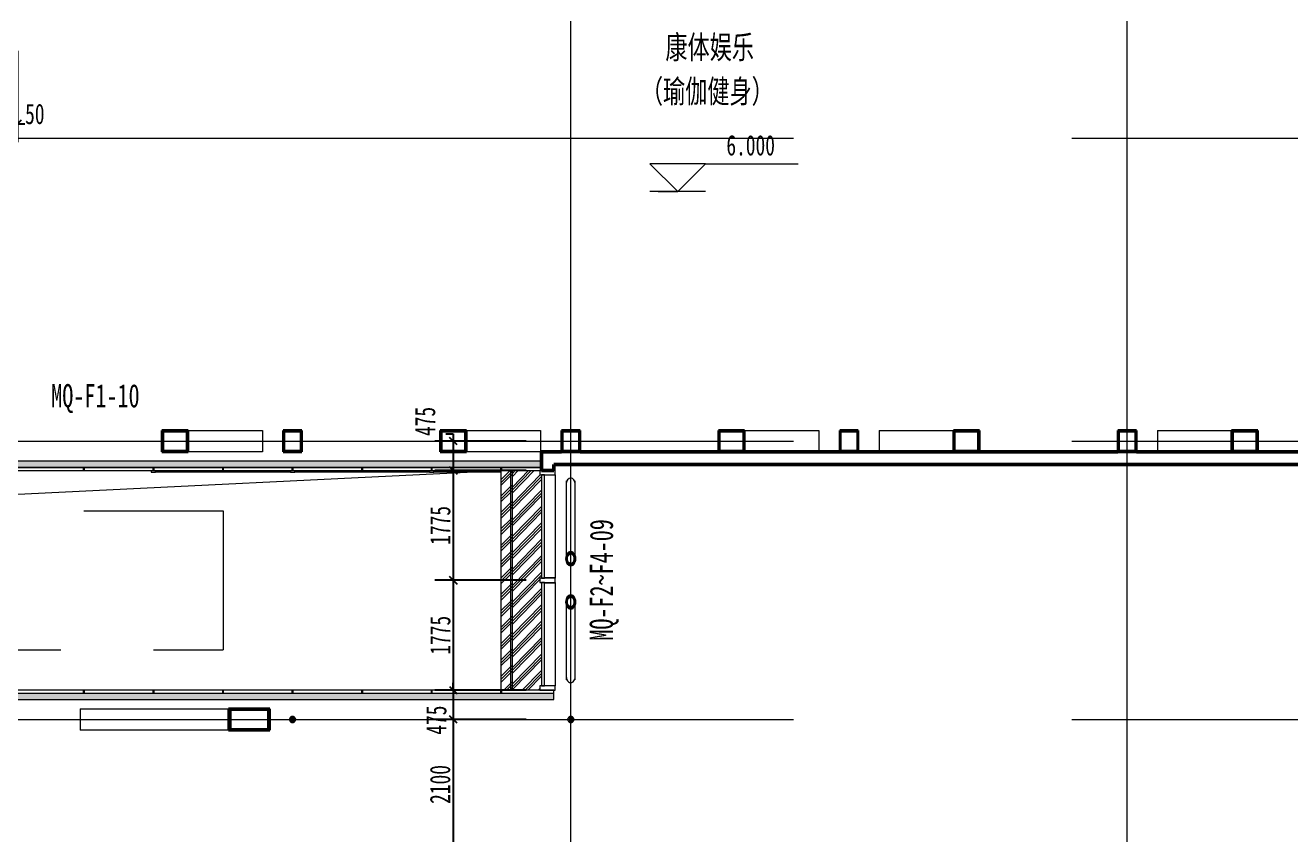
# Model space of a CAD drawing. Header units: millimetres. Extents: x 124696 to 347024, y 412631 to 564609.
# Drawn here: x 163349 to 183817, y 517490 to 530575 of the extents above; entities that cross this region are included whole.
import ezdxf

# ---------------------------------------------------------------- set-up
doc = ezdxf.new("R2010")
doc.units = ezdxf.units.MM
doc.header["$LTSCALE"] = 1500
doc.header["$MEASUREMENT"] = 0
doc.linetypes.add('二层平面图$0$IMPORT-216002', pattern=[3, 2, -1])
doc.linetypes.add('二层平面图$0$轴网线_12_3_3_3 mm', pattern=[21, 12, -3, 3, -3])
doc.layers.add('0-建筑底图', color=7, linetype='Continuous')
for name, color, linetype, lineweight in [('二层平面图$0$0-1', 7, 'Continuous', 5), ('二层平面图$0$A-ANNO-IDEN-LEVL', 3, 'Continuous', 15), ('二层平面图$0$A-LINE', 7, 'Continuous', 9), ('二层平面图$0$A-LINE-1', 7, '二层平面图$0$IMPORT-216002', 9), ('二层平面图$0$A-WALL-1', 10, 'Continuous', 50), ('二层平面图$0$A-WALL-2', 170, 'Continuous', 20), ('二层平面图$0$A-WALL-CURT-PANEL-2', 7, 'Continuous', 9), ('二层平面图$0$A-WALL-CURT-PANEL-3', 140, 'Continuous', 9), ('二层平面图$0$A-WALL-CURT-STILE-2', 7, 'Continuous', 9), ('二层平面图$0$A-WALL-CURT-STILE-3', 7, 'Continuous', 9), ('二层平面图$0$ANNO-DIMS', 3, 'Continuous', 15), ('二层平面图$0$ANNO-DOTE-1', 10, '二层平面图$0$轴网线_12_3_3_3 mm', 15), ('二层平面图$0$ANNO-TEXT', 7, 'Continuous', 15), ('二层平面图$0$FLOR-PATT', 99, 'Continuous', 9), ('二层平面图$0$S-BEAM', 4, 'Continuous', 9), ('二层平面图$0$S-BEAM-1', 7, 'Continuous', 9), ('二层平面图$0$S-BEAM-2', 130, 'Continuous', 35), ('二层平面图$0$S-COLU', 7, 'Continuous', 9), ('二层平面图$0$S-COLU-1', 250, 'Continuous', 5), ('二层平面图$0$S-COLU-2', 130, 'Continuous', 35), ('二层平面图$0$WALL-HATCH', 252, 'Continuous', 9), ('二层平面图$0$WALL-IDEN', 233, 'Continuous', 15)]:
    doc.layers.add(name, color=color, linetype=linetype, lineweight=lineweight)
doc.styles.add('二层平面图$0$黑体', font='simhei.ttf', dxfattribs={"width": 0.7, "height": 375})
doc.styles.add('二层平面图$0$黑体_5', font='simhei.ttf', dxfattribs={"width": 0.7, "height": 330})
doc.styles.add('二层平面图$0$黑体_B', font='', dxfattribs={"width": 0.7, "height": 375})
doc.styles.get('二层平面图$0$黑体_B').set_extended_font_data('SimHei', bold=True)
doc.dimstyles.new('二层平面图$0$直线_2_2mm_黑体_引线_文字在上', dxfattribs={"dimscale": 304.8, "dimtxt": 412.811453, "dimasz": 0.393701, "dimexe": 0.984252, "dimexo": 0.0625, "dimgap": 0.147638, "dimtad": 1, "dimdec": 0, "dimzin": 0, "dimdsep": 46, "dimtxsty": '二层平面图$0$黑体_5', "dimblk1": '二层平面图$0$_Oblique', "dimblk2": '二层平面图$0$_Oblique', "dimsah": 1, "dimcen": 0.09, "dimazin": 0, "dimtfac": 1, "dimtdec": 4, "dimtix": 1, "dimtmove": 0, "dimatfit": 3, "dimfxl": 3.937008, "dimfxlon": 1, "dimtvp": 1, "dimtolj": 1, "dimtzin": 0, "dimarcsym": 2})
doc.dimstyles.new('二层平面图$0$直线_2_2mm_黑体_引线_文字在上_1', dxfattribs={"dimscale": 304.8, "dimtxt": 412.811453, "dimasz": 0.393701, "dimexe": 0.984252, "dimexo": 0.0625, "dimgap": 0.147638, "dimtad": 1, "dimdec": 0, "dimzin": 0, "dimdsep": 46, "dimtxsty": '二层平面图$0$黑体_5', "dimblk1": '二层平面图$0$_Oblique', "dimblk2": '二层平面图$0$_Oblique', "dimsah": 1, "dimcen": 0.09, "dimazin": 0, "dimtfac": 1, "dimtdec": 4, "dimtix": 1, "dimtmove": 1, "dimatfit": 3, "dimfxl": 3.937008, "dimfxlon": 1, "dimtvp": 1, "dimtolj": 1, "dimtzin": 0, "dimarcsym": 2})
doc.dimstyles.new('二层平面图$0$直线_2_2mm_黑体_引线_文字在上_2', dxfattribs={"dimscale": 304.8, "dimtxt": 412.811453, "dimasz": 0.393701, "dimexe": 0.984252, "dimexo": 0.0625, "dimgap": 0.147638, "dimtad": 1, "dimdec": 0, "dimzin": 0, "dimdsep": 46, "dimtxsty": '二层平面图$0$黑体_5', "dimblk1": '二层平面图$0$_Oblique', "dimblk2": '二层平面图$0$_Oblique', "dimsah": 1, "dimcen": 0.09, "dimazin": 0, "dimtfac": 1, "dimtdec": 4, "dimtix": 1, "dimtmove": 2, "dimatfit": 3, "dimfxl": 3.937008, "dimfxlon": 1, "dimtvp": 1, "dimtolj": 1, "dimtzin": 0, "dimarcsym": 2})
pattern_1 = [(45, (0, 0), (-132.5825, 132.5825), []), (45, (46.88, 0), (0, 265.16504), []), (45, (-46.88, 0), (0, 265.16504), [])]

# ---------------------------------------------------------------- blocks, each defined once
blk = doc.blocks.new('二层平面图$0$S-梁-钢-箱形1 - _-300x350x14x14-V39-104-2F')
at = {"layer": '二层平面图$0$S-BEAM-1'}
h = blk.add_hatch(color=256, dxfattribs=at)
h.paths.add_polyline_path([(22135, 15575), (22135, 15925), (21465, 15925), (21465, 15575)])
h.paths.add_polyline_path([(22104, 15589), (21496, 15589), (21496, 15911), (22104, 15911), (22104, 15614)])
for p, q in [((19065, 15925), (21465, 15925)), ((21465, 15575), (19065, 15575))]:
    blk.add_line(p, q, dxfattribs=at)
at = {"layer": '二层平面图$0$S-BEAM-2'}
for p, q in [((22135, 15925), (21465, 15925)), ((21465, 15925), (21465, 15575)), ((21496, 15589), (21496, 15911)), ((21496, 15911), (22104, 15911)), ((22104, 15911), (22104, 15589)), ((22135, 15575), (22135, 15925)), ((21465, 15575), (22135, 15575)), ((22104, 15589), (21496, 15589))]:
    blk.add_line(p, q, dxfattribs=at)
blk = doc.blocks.new('二层平面图$0$S-梁-钢-箱形1 - _-300x350x14x14-V59-104-2F')
at = {"layer": '二层平面图$0$S-BEAM-1'}
h = blk.add_hatch(color=256, dxfattribs=at)
h.paths.add_polyline_path([(42612, 67325), (42612, 67675), (42188, 67675), (42188, 67325)])
h.paths.add_polyline_path([(42592, 67339), (42208, 67339), (42208, 67661), (42592, 67661)])
blk.add_line((40988, 67675), (42188, 67675), dxfattribs=at)
at = {"layer": '二层平面图$0$S-BEAM-2'}
for p, q in [((42612, 67675), (42188, 67675)), ((42188, 67675), (42188, 67325)), ((42208, 67339), (42208, 67661)), ((42208, 67661), (42592, 67661)), ((42592, 67661), (42592, 67339)), ((42612, 67325), (42612, 67675)), ((42592, 67339), (42208, 67339)), ((42188, 67325), (42612, 67325))]:
    blk.add_line(p, q, dxfattribs=at)
blk = doc.blocks.new('二层平面图$0$S-梁-钢-箱形1 - _-300x350x14x14-V60-104-2F')
at = {"layer": '二层平面图$0$S-BEAM-1'}
h = blk.add_hatch(color=256, dxfattribs=at)
h.paths.add_polyline_path([(29812, 67325), (29812, 67675), (29388, 67675), (29388, 67325)])
h.paths.add_polyline_path([(29792, 67339), (29408, 67339), (29408, 67661), (29792, 67661), (29792, 67489)])
blk.add_line((29812, 67675), (31012, 67675), dxfattribs=at)
at = {"layer": '二层平面图$0$S-BEAM-2'}
for p, q in [((29812, 67675), (29388, 67675)), ((29388, 67675), (29388, 67325)), ((29408, 67339), (29408, 67661)), ((29408, 67661), (29792, 67661)), ((29792, 67661), (29792, 67339)), ((29812, 67325), (29812, 67675)), ((29792, 67339), (29408, 67339)), ((29388, 67325), (29812, 67325))]:
    blk.add_line(p, q, dxfattribs=at)
blk = doc.blocks.new('二层平面图$0$S-梁-钢-箱形1 - _-300x350x14x14-V61-104-2F')
at = {"layer": '二层平面图$0$S-BEAM-1'}
h = blk.add_hatch(color=256, dxfattribs=at)
h.paths.add_polyline_path([(25149, 67325), (25312, 67325), (25312, 67675), (24888, 67675), (24888, 67325)])
h.paths.add_polyline_path([(24908, 67339), (24908, 67661), (25292, 67661), (25292, 67339), (25149, 67339)])
for p, q in [((25312, 67675), (26512, 67675)), ((26512, 67325), (25312, 67325))]:
    blk.add_line(p, q, dxfattribs=at)
at = {"layer": '二层平面图$0$S-BEAM-2'}
for p, q in [((25312, 67675), (24888, 67675)), ((24888, 67675), (24888, 67325)), ((24908, 67339), (24908, 67661)), ((24908, 67661), (25292, 67661)), ((25292, 67661), (25292, 67339)), ((25312, 67325), (25312, 67675)), ((25292, 67339), (24908, 67339)), ((24888, 67325), (25312, 67325))]:
    blk.add_line(p, q, dxfattribs=at)
blk = doc.blocks.new('二层平面图$0$S-柱-钢-矩形管 - _-300x350x14x14-1974236-104-2F')
at = {"layer": '二层平面图$0$S-COLU'}
h = blk.add_hatch(color=256, dxfattribs=at)
h.paths.add_polyline_path([(-150, -175), (150, -175), (150, 175), (-150, 175), (-150, 148)])
h.paths.add_polyline_path([(-136, -161), (-136, 161), (136, 161), (136, -161)])
at = {"layer": '二层平面图$0$S-COLU-2'}
for p, q in [((150, 175), (-150, 175)), ((-150, 175), (-150, -175)), ((-136, -161), (-136, 161)), ((-136, 161), (136, 161)), ((136, 161), (136, -161)), ((150, -175), (150, 175)), ((-150, -175), (150, -175)), ((136, -161), (-136, -161))]:
    blk.add_line(p, q, dxfattribs=at)
blk = doc.blocks.new('二层平面图$0$S-柱-钢-圆形 - D-80-2197115-104-2F')
at = {"layer": '二层平面图$0$S-COLU'}
blk.add_hatch(color=256, dxfattribs=at).paths.add_polyline_path([(0, -40), (20, -35), (35, -20), (40, 0), (35, 20), (20, 35), (0, 40), (-20, 35), (-35, 20), (-40, 0), (-35, -20), (-20, -35)])
at = {"layer": '二层平面图$0$S-COLU-2'}
for start, end in [(360, 180), (180, 360)]:
    blk.add_arc((0, 0), 40, start, end, dxfattribs=at)
blk = doc.blocks.new('二层平面图$0$S-柱-钢-圆形 - D-80-2197114-104-2F')
at = {"layer": '二层平面图$0$S-COLU'}
blk.add_hatch(color=256, dxfattribs=at).paths.add_polyline_path([(0, -40), (20, -35), (35, -20), (40, 0), (35, 20), (20, 35), (0, 40), (-20, 35), (-35, 20), (-40, 0), (-35, -20), (-20, -35)])
at = {"layer": '二层平面图$0$S-COLU-2'}
for start, end in [(360, 180), (180, 360)]:
    blk.add_arc((0, 0), 40, start, end, dxfattribs=at)
blk = doc.blocks.new('二层平面图$0$S-梁-钢-圆管 - P-146x10-2202999-104-2F')
at = {"layer": '二层平面图$0$S-BEAM-1'}
h = blk.add_hatch(color=256, dxfattribs=at)
h.paths.add_polyline_path([(27000, 65497), (27016, 65499), (27032, 65507), (27046, 65519), (27057, 65536), (27066, 65555), (27071, 65577), (27073, 65602), (27071, 65623), (27066, 65645), (27057, 65664), (27046, 65681), (27032, 65693), (27016, 65701), (27000, 65703), (26984, 65701), (26968, 65693), (26954, 65681), (26943, 65664), (26934, 65645), (26929, 65623), (26927, 65600), (26929, 65577), (26934, 65555), (26943, 65536), (26954, 65519), (26968, 65507), (26984, 65499)])
h.paths.add_polyline_path([(27000, 65511), (26986, 65513), (26973, 65520), (26961, 65530), (26951, 65544), (26943, 65561), (26939, 65580), (26937, 65602), (26939, 65620), (26943, 65639), (26951, 65656), (26961, 65670), (26973, 65680), (26986, 65687), (27000, 65689), (27014, 65687), (27027, 65680), (27039, 65670), (27049, 65656), (27057, 65639), (27061, 65620), (27063, 65600), (27061, 65580), (27057, 65561), (27049, 65544), (27039, 65530), (27027, 65520), (27014, 65513)])
for p, q in [((26927, 66861), (26927, 65600)), ((27073, 65600), (27073, 66861))]:
    blk.add_line(p, q, dxfattribs=at)
at = {"layer": '二层平面图$0$S-BEAM-2', "flags": 128}
for points in [[(27073, 65600), (27071, 65623), (27066, 65645), (27057, 65664), (27046, 65681), (27032, 65693), (27016, 65701), (27000, 65703), (26984, 65701), (26968, 65693), (26954, 65681), (26943, 65664), (26934, 65645), (26929, 65623), (26927, 65600)], [(26927, 65600), (26929, 65577), (26934, 65555), (26943, 65536), (26954, 65519), (26968, 65507), (26984, 65499), (27000, 65497), (27016, 65499), (27032, 65507), (27046, 65519), (27057, 65536), (27066, 65555), (27071, 65577), (27073, 65600)], [(26937, 65600), (26939, 65620), (26943, 65639), (26951, 65656), (26961, 65670), (26973, 65680), (26986, 65687), (27000, 65689), (27014, 65687), (27027, 65680), (27039, 65670), (27049, 65656), (27057, 65639), (27061, 65620), (27063, 65600)], [(27063, 65600), (27061, 65580), (27057, 65561), (27049, 65544), (27039, 65530), (27027, 65520), (27014, 65513), (27000, 65511), (26986, 65513), (26973, 65520), (26961, 65530), (26951, 65544), (26943, 65561), (26939, 65580), (26937, 65600)]]:
    blk.add_lwpolyline(points, dxfattribs=at)
blk = doc.blocks.new('二层平面图$0$S-梁-钢-圆管 - P-146x10-2248762-104-2F')
at = {"layer": '二层平面图$0$S-BEAM-1'}
h = blk.add_hatch(color=256, dxfattribs=at)
h.paths.add_polyline_path([(27000, 64797), (27016, 64799), (27032, 64807), (27046, 64819), (27057, 64836), (27066, 64855), (27071, 64877), (27073, 64900), (27071, 64923), (27066, 64945), (27057, 64964), (27046, 64981), (27032, 64993), (27016, 65001), (27000, 65003), (26984, 65001), (26968, 64993), (26954, 64981), (26943, 64964), (26934, 64945), (26929, 64923), (26927, 64900), (26929, 64877), (26934, 64855), (26943, 64836), (26954, 64819), (26968, 64807), (26984, 64799)])
h.paths.add_polyline_path([(27000, 64811), (26986, 64813), (26973, 64820), (26961, 64830), (26951, 64844), (26943, 64861), (26939, 64880), (26937, 64900), (26939, 64920), (26943, 64939), (26951, 64956), (26961, 64970), (26973, 64980), (26986, 64987), (27000, 64989), (27014, 64987), (27027, 64980), (27039, 64970), (27049, 64956), (27057, 64939), (27061, 64920), (27063, 64900), (27061, 64880), (27057, 64861), (27049, 64844), (27039, 64830), (27027, 64820), (27014, 64813)])
for p, q in [((26927, 64900), (26927, 63639)), ((27073, 63639), (27073, 64900))]:
    blk.add_line(p, q, dxfattribs=at)
at = {"layer": '二层平面图$0$S-BEAM-2', "flags": 128}
for points in [[(27073, 64900), (27071, 64923), (27066, 64945), (27057, 64964), (27046, 64981), (27032, 64993), (27016, 65001), (27000, 65003), (26984, 65001), (26968, 64993), (26954, 64981), (26943, 64964), (26934, 64945), (26929, 64923), (26927, 64900)], [(26927, 64900), (26929, 64877), (26934, 64855), (26943, 64836), (26954, 64819), (26968, 64807), (26984, 64799), (27000, 64797), (27016, 64799), (27032, 64807), (27046, 64819), (27057, 64836), (27066, 64855), (27071, 64877), (27073, 64900)], [(26937, 64900), (26939, 64920), (26943, 64939), (26951, 64956), (26961, 64970), (26973, 64980), (26986, 64987), (27000, 64989), (27014, 64987), (27027, 64980), (27039, 64970), (27049, 64956), (27057, 64939), (27061, 64920), (27063, 64900)], [(27063, 64900), (27061, 64880), (27057, 64861), (27049, 64844), (27039, 64830), (27027, 64820), (27014, 64813), (27000, 64811), (26986, 64813), (26973, 64820), (26961, 64830), (26951, 64844), (26943, 64861), (26939, 64880), (26937, 64900)]]:
    blk.add_lwpolyline(points, dxfattribs=at)
blk = doc.blocks.new('二层平面图$0$SHS-Structure-Center_rvt-1-104-2F')
at = {"layer": '二层平面图$0$S-COLU-1'}
h = blk.add_hatch(color=256, dxfattribs=at)
h.paths.add_polyline_path([(31362, 67325), (31650, 67325), (31650, 67675), (31350, 67675), (31350, 67325)])
h.paths.add_polyline_path([(31364, 67339), (31364, 67661), (31636, 67661), (31636, 67339)])
at = {"layer": '二层平面图$0$S-COLU-2'}
for p, q in [((31650, 67675), (31350, 67675)), ((31350, 67675), (31350, 67325)), ((31364, 67661), (31636, 67661)), ((31364, 67339), (31364, 67661)), ((31636, 67661), (31636, 67339)), ((31650, 67325), (31650, 67675)), ((31636, 67339), (31364, 67339)), ((31350, 67325), (31650, 67325))]:
    blk.add_line(p, q, dxfattribs=at)
at = {"layer": '二层平面图$0$S-BEAM'}
for name, p in [('二层平面图$0$S-梁-钢-箱形1 - _-300x350x14x14-V61-104-2F', (-4500, 0)), ('二层平面图$0$S-梁-钢-箱形1 - _-300x350x14x14-V61-104-2F', (0, 0)), ('二层平面图$0$S-梁-钢-箱形1 - _-300x350x14x14-V60-104-2F', (0, 0)), ('二层平面图$0$S-梁-钢-箱形1 - _-300x350x14x14-V59-104-2F', (-9000, 0)), ('二层平面图$0$S-梁-钢-箱形1 - _-300x350x14x14-V59-104-2F', (-4500, 0)), ('二层平面图$0$S-梁-钢-圆管 - P-146x10-2202999-104-2F', (0, 0)), ('二层平面图$0$S-梁-钢-圆管 - P-146x10-2248762-104-2F', (0, 0)), ('二层平面图$0$S-梁-钢-箱形1 - _-300x350x14x14-V39-104-2F', (0, 47250))]:
    blk.add_blockref(name, p, dxfattribs=at)
at = {"layer": '二层平面图$0$S-COLU'}
for name, p in [('二层平面图$0$S-柱-钢-矩形管 - _-300x350x14x14-1974236-104-2F', (22500, 67500)), ('二层平面图$0$S-柱-钢-矩形管 - _-300x350x14x14-1974236-104-2F', (27000, 67500)), ('二层平面图$0$S-柱-钢-矩形管 - _-300x350x14x14-1974236-104-2F', (36000, 67500)), ('二层平面图$0$S-柱-钢-圆形 - D-80-2197115-104-2F', (22500, 63000)), ('二层平面图$0$S-柱-钢-圆形 - D-80-2197114-104-2F', (27000, 63000))]:
    blk.add_blockref(name, p, dxfattribs=at)
blk = doc.blocks.new('二层平面图$0$楼板 斜檐口 - 楼板 斜檐口-3571289-104-2F')
at = {"layer": '二层平面图$0$FLOR-PATT'}
h = blk.add_hatch(dxfattribs=at)
h.set_pattern_fill('FP_47', color=256, style=0, pattern_type=2)
h.set_pattern_definition(pattern_1)
h.paths.add_polyline_path([(26025, 63475), (26025, 67025), (25875, 67025), (25875, 63475), (25879, 63475)])
h = blk.add_hatch(dxfattribs=at)
h.set_pattern_fill('FP_47', color=256, style=0, pattern_type=2)
h.set_pattern_definition(pattern_1)
h.paths.add_polyline_path([(26025, 63475), (26055, 63475), (26055, 67025), (26025, 67025), (26025, 64659)])
h = blk.add_hatch(dxfattribs=at)
h.set_pattern_fill('FP_92', color=256, style=0, pattern_type=2)
h.set_pattern_definition([(45.634, (1189.48, 0), (-129.6791, 132.58266), []), (45.634, (1235.33, 0), (0.0011, 265.16503), []), (45.634, (1143.63, 0), (0.0011, 265.16503), [])])
h.paths.add_polyline_path([(26500, 63475), (26500, 63545), (26525, 63545), (26525, 65215), (26500, 65215), (26500, 65285), (26525, 65285), (26525, 66955), (26500, 66955), (26500, 67025), (26055, 67025), (26055, 63475)])
at = {"layer": '二层平面图$0$A-LINE'}
for p, q in [((25875, 63475), (25875, 67025)), ((26025, 67025), (26025, 63475)), ((26055, 63475), (26055, 67025))]:
    blk.add_line(p, q, dxfattribs=at)
blk = doc.blocks.new('二层平面图$0$矩形竖梃 - 幕墙龙骨_70_250-12533215-104-2F')
at = {"layer": '二层平面图$0$A-WALL-CURT-STILE-2'}
blk.add_line((25875, 67000), (24785, 67000), dxfattribs=at)
blk = doc.blocks.new('二层平面图$0$矩形竖梃 - 幕墙龙骨_70_250-12533214-104-2F')
at = {"layer": '二层平面图$0$A-WALL-CURT-STILE-2'}
blk.add_line((24715, 67000), (22535, 67000), dxfattribs=at)
blk = doc.blocks.new('二层平面图$0$矩形竖梃 - 幕墙龙骨_70_250-12502241-104-2F')
at = {"layer": '二层平面图$0$A-WALL-CURT-STILE-2'}
for p, q in [((-35, 0), (-35, 25)), ((-35, 25), (35, 25)), ((35, 25), (35, 0))]:
    blk.add_line(p, q, dxfattribs=at)
blk = doc.blocks.new('二层平面图$0$矩形竖梃 - 幕墙龙骨_70_250-11836727-104-2F')
at = {"layer": '二层平面图$0$A-WALL-CURT-STILE-3'}
for p, q in [((0, 25), (-70, 25)), ((-70, 25), (-70, -225)), ((0, -225), (0, 25)), ((-70, -225), (0, -225))]:
    blk.add_line(p, q, dxfattribs=at)
blk = doc.blocks.new('二层平面图$0$系统嵌板 - 白色艾特板-11633857-104-2F')
at = {"layer": '二层平面图$0$A-WALL-CURT-PANEL-3'}
for p, q in [((558.5, 50), (-558.5, 50)), ((-558.5, 50), (-558.5, 0)), ((-558.5, 0), (558.5, 0)), ((558.5, 0), (558.5, 50))]:
    blk.add_line(p, q, dxfattribs=at)
blk = doc.blocks.new('二层平面图$0$系统嵌板 - 白色艾特板-11633858-104-2F')
at = {"layer": '二层平面图$0$A-WALL-CURT-PANEL-3'}
for p, q in [((323, 50), (-323, 50)), ((-323, 50), (-323, 0)), ((-323, 0), (323, 0)), ((323, 0), (323, 50))]:
    blk.add_line(p, q, dxfattribs=at)
blk = doc.blocks.new('二层平面图$0$矩形竖梃 - 8 x 50 mm 蜂窝铝板幕墙开缝-11491549-104-2F')
at = {"layer": '二层平面图$0$A-WALL-CURT-STILE-3'}
for p, q in [((-4, 0), (4, 0)), ((-4, -50), (-4, 0)), ((4, 0), (4, -50)), ((4, -50), (-4, -50))]:
    blk.add_line(p, q, dxfattribs=at)
blk = doc.blocks.new('二层平面图$0$矩形竖梃 - 8 x 50 mm 蜂窝铝板幕墙开缝-12966298-104-2F')
at = {"layer": '二层平面图$0$A-WALL-CURT-STILE-3'}
for p, q in [((-4, 50), (4, 50)), ((-4, 0), (-4, 50)), ((4, 0), (-4, 0)), ((4, 50), (4, 0))]:
    blk.add_line(p, q, dxfattribs=at)
blk = doc.blocks.new('二层平面图$0$系统嵌板 - 白色艾特板-12966764-104-2F')
at = {"layer": '二层平面图$0$A-WALL-CURT-PANEL-3'}
for p, q in [((558.5, 0), (-558.5, 0)), ((-558.5, 0), (-558.5, -50)), ((558.5, -50), (558.5, 0)), ((-558.5, -50), (558.5, -50))]:
    blk.add_line(p, q, dxfattribs=at)
blk = doc.blocks.new('二层平面图$0$系统嵌板 - 白色艾特板-12966766-104-2F')
at = {"layer": '二层平面图$0$A-WALL-CURT-PANEL-3'}
for p, q in [((423, 0), (-423, 0)), ((-423, 0), (-423, -50)), ((423, -50), (423, 0)), ((-423, -50), (423, -50))]:
    blk.add_line(p, q, dxfattribs=at)
blk = doc.blocks.new('二层平面图$0$系统嵌板 - 00S-玻璃-12648773-104-2F')
at = {"layer": '二层平面图$0$A-WALL-CURT-PANEL-3'}
for p, q in [((835, 50), (-835, 50)), ((-835, 50), (-835, 0)), ((-835, 0), (835, 0)), ((835, 0), (835, 50))]:
    blk.add_line(p, q, dxfattribs=at)
blk = doc.blocks.new('二层平面图$0$矩形竖梃 - 幕墙龙骨_70_250-11836729-104-2F')
at = {"layer": '二层平面图$0$A-WALL-CURT-STILE-3'}
for p, q in [((-70, 25), (0, 25)), ((-70, -225), (-70, 25)), ((0, 25), (0, -225)), ((0, -225), (-70, -225))]:
    blk.add_line(p, q, dxfattribs=at)
blk = doc.blocks.new('二层平面图$0$矩形竖梃 - 幕墙龙骨_20_225_隐框-12100471-104-2F')
at = {"layer": '二层平面图$0$A-WALL-CURT-STILE-2'}
for p, q in [((26750, 66955), (26750, 65290)), ((26750, 65290), (26575, 65290))]:
    blk.add_line(p, q, dxfattribs=at)
blk = doc.blocks.new('二层平面图$0$矩形竖梃 - 幕墙龙骨_20_225_隐框-V666-104-2F')
at = {"layer": '二层平面图$0$A-WALL-CURT-STILE-2'}
for p, q in [((26575, 65210), (26750, 65210)), ((26750, 65210), (26750, 63545))]:
    blk.add_line(p, q, dxfattribs=at)
blk = doc.blocks.new('二层平面图$0$矩形竖梃 - 幕墙龙骨_70_250-12494320-104-2F')
at = {"layer": '二层平面图$0$A-WALL-CURT-STILE-3'}
for p, q in [((-35, 25), (35, 25)), ((-35, -225), (-35, 25)), ((35, 25), (35, -225)), ((35, -225), (-35, -225))]:
    blk.add_line(p, q, dxfattribs=at)
blk = doc.blocks.new('二层平面图$0$_Oblique')
at = {"color": 0, "linetype": 'ByBlock', "lineweight": -2}
blk.add_line((-0.5, -0.5), (0.5, 0.5), dxfattribs=at)
blk = doc.blocks.new('*D2316')
at = {"layer": '二层平面图$0$ANNO-DIMS', "color": 0, "lineweight": -2, "transparency": 16777216}
for p, q in [((24980, 67620), (25100, 67620)), ((25100, 67620), (25100, 67500)), ((26281, 67500), (24800, 67500)), ((25100, 67500), (25100, 67025)), ((26281, 67025), (24800, 67025))]:
    blk.add_line(p, q, dxfattribs=at)
at = {"layer": '二层平面图$0$ANNO-DIMS', "color": 0, "lineweight": -2, "transparency": 16777216, "xscale": 120, "yscale": 120, "zscale": 120}
for p, rotation in [((25100, 67500), 90), ((25100, 67025), 270)]:
    blk.add_blockref('二层平面图$0$_Oblique', p, dxfattribs=dict(at, rotation=rotation))
at = {"layer": '二层平面图$0$ANNO-DIMS', "color": 0, "transparency": 16777216, "insert": (24477, 67583), "char_height": 330, "width": 604.82, "attachment_point": 1, "rotation": 90, "line_spacing_factor": 0.872751, "style": '二层平面图$0$黑体_5'}
blk.add_mtext('\\A1;475', dxfattribs=at)
blk = doc.blocks.new('*D2317')
at = {"layer": '二层平面图$0$ANNO-DIMS', "color": 0, "lineweight": -2, "transparency": 16777216}
for p, q in [((26281, 67025), (24800, 67025)), ((25100, 67025), (25100, 65250)), ((26281, 65250), (24800, 65250))]:
    blk.add_line(p, q, dxfattribs=at)
at = {"layer": '二层平面图$0$ANNO-DIMS', "color": 0, "lineweight": -2, "transparency": 16777216, "xscale": 120, "yscale": 120, "zscale": 120}
for p, rotation in [((25100, 67025), 90), ((25100, 65250), 270)]:
    blk.add_blockref('二层平面图$0$_Oblique', p, dxfattribs=dict(at, rotation=rotation))
at = {"layer": '二层平面图$0$ANNO-DIMS', "color": 0, "transparency": 16777216, "insert": (24890, 66138), "char_height": 330, "width": 806.42, "attachment_point": 5, "rotation": 90, "style": '二层平面图$0$黑体_5'}
blk.add_mtext('\\A1;1775', dxfattribs=at)
blk = doc.blocks.new('*D2318')
at = {"layer": '二层平面图$0$ANNO-DIMS', "color": 0, "lineweight": -2, "transparency": 16777216}
for p, q in [((26281, 65250), (24800, 65250)), ((25100, 65250), (25100, 63475)), ((26281, 63475), (24800, 63475))]:
    blk.add_line(p, q, dxfattribs=at)
at = {"layer": '二层平面图$0$ANNO-DIMS', "color": 0, "lineweight": -2, "transparency": 16777216, "xscale": 120, "yscale": 120, "zscale": 120}
for p, rotation in [((25100, 65250), 90), ((25100, 63475), 270)]:
    blk.add_blockref('二层平面图$0$_Oblique', p, dxfattribs=dict(at, rotation=rotation))
at = {"layer": '二层平面图$0$ANNO-DIMS', "color": 0, "transparency": 16777216, "insert": (24890, 64362), "char_height": 330, "width": 806.42, "attachment_point": 5, "rotation": 90, "style": '二层平面图$0$黑体_5'}
blk.add_mtext('\\A1;1775', dxfattribs=at)
blk = doc.blocks.new('*D2319')
at = {"layer": '二层平面图$0$ANNO-DIMS', "color": 0, "lineweight": -2, "transparency": 16777216}
for p, q in [((26281, 63475), (24800, 63475)), ((25100, 63475), (25100, 63595)), ((25100, 63475), (25100, 63000)), ((25100, 63475), (25100, 63000)), ((26281, 63000), (24800, 63000)), ((25100, 63000), (25100, 62880))]:
    blk.add_line(p, q, dxfattribs=at)
at = {"layer": '二层平面图$0$ANNO-DIMS', "color": 0, "lineweight": -2, "transparency": 16777216, "xscale": 120, "yscale": 120, "zscale": 120}
for p, rotation in [((25100, 63475), 270), ((25100, 63000), 90)]:
    blk.add_blockref('二层平面图$0$_Oblique', p, dxfattribs=dict(at, rotation=rotation))
at = {"layer": '二层平面图$0$ANNO-DIMS', "color": 0, "transparency": 16777216, "insert": (24658, 62754), "char_height": 330, "width": 604.82, "attachment_point": 1, "rotation": 90, "line_spacing_factor": 0.872751, "style": '二层平面图$0$黑体_5'}
blk.add_mtext('\\A1;475', dxfattribs=at)
blk = doc.blocks.new('*D2320')
at = {"layer": '二层平面图$0$ANNO-DIMS', "color": 0, "lineweight": -2, "transparency": 16777216}
for p, q in [((26281, 63000), (24800, 63000)), ((25100, 63000), (25100, 60900)), ((26281, 60900), (24800, 60900))]:
    blk.add_line(p, q, dxfattribs=at)
at = {"layer": '二层平面图$0$ANNO-DIMS', "color": 0, "lineweight": -2, "transparency": 16777216, "xscale": 120, "yscale": 120, "zscale": 120}
for p, rotation in [((25100, 63000), 90), ((25100, 60900), 270)]:
    blk.add_blockref('二层平面图$0$_Oblique', p, dxfattribs=dict(at, rotation=rotation))
at = {"layer": '二层平面图$0$ANNO-DIMS', "color": 0, "transparency": 16777216, "insert": (24888, 61950), "char_height": 330, "width": 806.42, "attachment_point": 5, "rotation": 90, "style": '二层平面图$0$黑体_5'}
blk.add_mtext('\\A1;2100', dxfattribs=at)
blk = doc.blocks.new('*D2618')
at = {"layer": '二层平面图$0$ANNO-DIMS', "color": 0, "lineweight": -2, "transparency": 16777216}
for p, q in [((18000, 73813), (18000, 72332)), ((18050, 73813), (18050, 72332)), ((18000, 72632), (17880, 72632)), ((18000, 72632), (18050, 72632)), ((18050, 72632), (18170, 72632))]:
    blk.add_line(p, q, dxfattribs=at)
at = {"layer": '二层平面图$0$ANNO-DIMS', "color": 0, "lineweight": -2, "transparency": 16777216, "xscale": 120, "yscale": 120, "zscale": 120}
blk.add_blockref('二层平面图$0$_Oblique', (18000, 72632), dxfattribs=at)
at = {"layer": '二层平面图$0$ANNO-DIMS', "color": 0, "lineweight": -2, "transparency": 16777216, "xscale": 120, "yscale": 120, "zscale": 120, "rotation": 180}
blk.add_blockref('二层平面图$0$_Oblique', (18050, 72632), dxfattribs=at)
at = {"layer": '二层平面图$0$ANNO-DIMS', "color": 0, "transparency": 16777216, "insert": (18174, 72956), "char_height": 330, "width": 403.21, "attachment_point": 1, "line_spacing_factor": 0.872751, "style": '二层平面图$0$黑体_5'}
blk.add_mtext('\\A1;50', dxfattribs=at)
blk = doc.blocks.new('二层平面图$0$高程点 - 高程点符号-322107-104-2F')
at = {"layer": '二层平面图$0$A-ANNO-IDEN-LEVL'}
for p, q in [((-3, 3), (-13, 3)), ((-3, 3), (3, 3)), ((0, 0), (-3, 3)), ((0, 0), (3, 3)), ((-3, 0), (2.99, 0))]:
    blk.add_line(p, q, dxfattribs=at)
blk = doc.blocks.new('二层平面图')
at = {"layer": '二层平面图$0$WALL-HATCH'}
h = blk.add_hatch(dxfattribs=at)
h.set_pattern_fill('FP_126', color=8, angle=-113.578, style=0, pattern_type=2)
h.set_pattern_definition([(66.422, (31550.445, 67082.62), (0.21196, 152.88676), [26.213, -13.882, 69.19, -13.882, -42.855]), (66.422, (31550.445, 67082.62), (0.21196, 152.88676), [-123.167, 26.213, -16.642]), (113.58, (31510.526, 67082.62), (-66.51436, 0.00144), [26.213, -13.882, 69.26, -13.882, -42.855]), (113.58, (31510.526, 67082.62), (-66.51436, 0.00144), [-123.237, 26.213, -16.642]), (360, (31510.53, 67082.62), (8e-12, 152.4), [39.907, -26.604]), (360, (31543.78, 67219.78), (8e-12, 152.4), [39.907, -26.604]), (90, (31500, 67106.74), (-66.513, 4e-12), [12.722, -139.678]), (90, (31533.26, 67182.94), (-66.513, 4e-12), [12.722, -139.678]), (90, (31560.96, 67106.74), (-66.513, 4e-12), [12.722, -139.678]), (90, (31594.22, 67182.94), (-66.513, 4e-12), [12.722, -139.678])])
h.paths.add_polyline_path([(50000.4, 67075), (50499.5, 67075), (50499.5, 67175), (45350, 67175), (45350, 67075), (49310.1, 67075)])
h.paths.add_polyline_path([(26525, 67075), (26525, 67175), (12513.9, 67175), (12513.9, 67075), (25149.3, 67075)])
h = blk.add_hatch(dxfattribs=at)
h.set_pattern_fill('FP_125', color=8, angle=-113.578, style=0, pattern_type=2)
h.set_pattern_definition([(246.422, (34899.556, 63417.38), (-0.21196, -152.88676), [26.213, -13.882, 69.19, -13.882, -42.855]), (246.422, (34899.556, 63417.38), (-0.21196, -152.88676), [-123.167, 26.213, -16.642]), (293.58, (34939.474, 63417.38), (66.51436, -0.00144), [26.213, -13.882, 69.26, -13.882, -42.855]), (293.58, (34939.474, 63417.38), (66.51436, -0.00144), [-123.237, 26.213, -16.642]), (180, (34939.47, 63417.38), (-9e-12, -152.4), [39.907, -26.604]), (180, (34906.22, 63280.22), (-9e-12, -152.4), [39.907, -26.604]), (270, (34950, 63393.26), (66.513, -4e-12), [12.722, -139.678]), (270, (34916.744, 63317.06), (66.513, -4e-12), [12.722, -139.678]), (270, (34889.04, 63393.26), (66.513, -4e-12), [12.722, -139.678]), (270, (34855.784, 63317.06), (66.513, -4e-12), [12.722, -139.678])])
h.paths.add_polyline_path([(-392, 63325), (26725, 63325), (26725, 63425), (-550, 63425), (-550, 63325)])
at = {"layer": '二层平面图$0$A-ANNO-IDEN-LEVL', "color": 8}
for p, q in [((28413.9, 71534.5), (28620.6, 71534.5)), ((28620.6, 71534.5), (28730, 71534.5))]:
    blk.add_line(p, q, dxfattribs=at)
at = {"layer": '二层平面图$0$A-LINE', "color": 8}
for p, q in [((22012.2, 67675), (22012.2, 67325)), ((26512.2, 67675), (26512.2, 67325)), ((31012.2, 67675), (31012.2, 67325)), ((31987.8, 67675), (31987.8, 67325)), ((36487.8, 67675), (36487.8, 67325)), ((1628.1, 65842.1), (25875, 67025)), ((26750, 65290), (26750, 65285)), ((26750, 65215), (26750, 65210)), ((19064.5, 63175), (19064.5, 62825))]:
    blk.add_line(p, q, dxfattribs=at)
for centre, start_param, end_param in [((27000, 66806.5), 4.712389, 7.8539816), ((27000, 63693.5), 1.5707963, 4.712389)]:
    blk.add_ellipse(centre, major_axis=(0, 100), ratio=0.725, start_param=start_param, end_param=end_param, dxfattribs=at)
at = {"layer": '二层平面图$0$A-LINE-1', "color": 8}
for p, q in [((10122.5, 66375), (21375, 66375)), ((21375, 66375), (21375, 64125)), ((-6750, 64125), (21375, 64125))]:
    blk.add_line(p, q, dxfattribs=at)
at = {"layer": '二层平面图$0$A-WALL-1', "color": 8}
for p, q in [((26850, 67325), (26525, 67325)), ((26525, 67325), (26525, 67025)), ((35850, 67325), (27150, 67325)), ((39597.8, 67325), (36150, 67325)), ((26525, 67025), (26725, 67025)), ((26725, 67125), (40234.6, 67125)), ((26725, 67025), (26725, 67125))]:
    blk.add_line(p, q, dxfattribs=at)
at = {"layer": '二层平面图$0$A-WALL-2', "color": 8}
for p, q in [((26525, 67175), (12513.9, 67175)), ((12513.9, 67075), (26525, 67075)), ((-550, 63425), (26725, 63425)), ((-550, 63325), (26725, 63325)), ((26725, 63325), (26725, 63425))]:
    blk.add_line(p, q, dxfattribs=at)
at = {"layer": '二层平面图$0$ANNO-DOTE-1', "color": 8}
for p, q in [((27000, -6710.3), (27000, 106757.2)), ((36000, -6710.3), (36000, 106757.2)), ((-18896.2, 72400), (161528.2, 72400)), ((-18896.2, 67500), (161528.2, 67500)), ((-18896.2, 63000), (161528.2, 63000))]:
    blk.add_line(p, q, dxfattribs=at)
at = {"layer": '二层平面图$0$0-1', "color": 8}
blk.add_blockref('二层平面图$0$SHS-Structure-Center_rvt-1-104-2F', (0, 0), dxfattribs=at)
at = {"layer": '二层平面图$0$A-ANNO-IDEN-LEVL', "color": 8, "extrusion": (0, 0, -1), "xscale": 149.9999999999999, "yscale": 149.9999999999999, "zscale": 149.9999999999999}
blk.add_blockref('二层平面图$0$高程点 - 高程点符号-322107-104-2F', (-28730, 71534.5), dxfattribs=at)
at = {"layer": '二层平面图$0$A-LINE', "color": 8}
blk.add_blockref('二层平面图$0$楼板 斜檐口 - 楼板 斜檐口-3571289-104-2F', (0, 0), dxfattribs=at)
at = {"layer": '二层平面图$0$A-WALL-CURT-PANEL-2', "color": 8}
for name, p in [('二层平面图$0$系统嵌板 - 白色艾特板-11633857-104-2F', (18562.5, 67025)), ('二层平面图$0$系统嵌板 - 白色艾特板-11633857-104-2F', (19687.5, 67025)), ('二层平面图$0$系统嵌板 - 白色艾特板-11633857-104-2F', (20812.5, 67025)), ('二层平面图$0$系统嵌板 - 白色艾特板-11633857-104-2F', (21937.5, 67025)), ('二层平面图$0$系统嵌板 - 白色艾特板-11633857-104-2F', (23062.5, 67025)), ('二层平面图$0$系统嵌板 - 白色艾特板-11633857-104-2F', (24187.5, 67025)), ('二层平面图$0$系统嵌板 - 白色艾特板-11633857-104-2F', (25312.5, 67025)), ('二层平面图$0$系统嵌板 - 白色艾特板-11633858-104-2F', (26202, 67025)), ('二层平面图$0$系统嵌板 - 白色艾特板-12966764-104-2F', (18562.5, 63475)), ('二层平面图$0$系统嵌板 - 白色艾特板-12966764-104-2F', (19687.5, 63475)), ('二层平面图$0$系统嵌板 - 白色艾特板-12966764-104-2F', (20812.5, 63475)), ('二层平面图$0$系统嵌板 - 白色艾特板-12966764-104-2F', (21937.5, 63475)), ('二层平面图$0$系统嵌板 - 白色艾特板-12966764-104-2F', (23062.5, 63475)), ('二层平面图$0$系统嵌板 - 白色艾特板-12966764-104-2F', (24187.5, 63475)), ('二层平面图$0$系统嵌板 - 白色艾特板-12966764-104-2F', (25312.5, 63475)), ('二层平面图$0$系统嵌板 - 白色艾特板-12966766-104-2F', (26302, 63475))]:
    blk.add_blockref(name, p, dxfattribs=at)
at = {"layer": '二层平面图$0$A-WALL-CURT-PANEL-2', "color": 8, "rotation": 269.9999999999999}
for p in [(26525, 66120), (26525, 64380)]:
    blk.add_blockref('二层平面图$0$系统嵌板 - 00S-玻璃-12648773-104-2F', p, dxfattribs=at)
at = {"layer": '二层平面图$0$A-WALL-CURT-STILE-2', "color": 8, "extrusion": (0, 0, -1)}
for name, p, rotation in [('二层平面图$0$矩形竖梃 - 8 x 50 mm 蜂窝铝板幕墙开缝-11491549-104-2F', (-19125, 67025), 180), ('二层平面图$0$矩形竖梃 - 幕墙龙骨_70_250-12502241-104-2F', (-20250, 67025), 180), ('二层平面图$0$矩形竖梃 - 8 x 50 mm 蜂窝铝板幕墙开缝-11491549-104-2F', (-20250, 67025), 180), ('二层平面图$0$矩形竖梃 - 8 x 50 mm 蜂窝铝板幕墙开缝-11491549-104-2F', (-21375, 67025), 180), ('二层平面图$0$矩形竖梃 - 幕墙龙骨_70_250-12502241-104-2F', (-22500, 67025), 180), ('二层平面图$0$矩形竖梃 - 8 x 50 mm 蜂窝铝板幕墙开缝-11491549-104-2F', (-22500, 67025), 180), ('二层平面图$0$矩形竖梃 - 8 x 50 mm 蜂窝铝板幕墙开缝-11491549-104-2F', (-23625, 67025), 180), ('二层平面图$0$矩形竖梃 - 幕墙龙骨_70_250-12502241-104-2F', (-24750, 67025), 180), ('二层平面图$0$矩形竖梃 - 8 x 50 mm 蜂窝铝板幕墙开缝-11491549-104-2F', (-24750, 67025), 180), ('二层平面图$0$矩形竖梃 - 8 x 50 mm 蜂窝铝板幕墙开缝-11491549-104-2F', (-25875, 67025), 180), ('二层平面图$0$矩形竖梃 - 幕墙龙骨_70_250-12494320-104-2F', (-26525, 65250), 270.0000000000001), ('二层平面图$0$矩形竖梃 - 8 x 50 mm 蜂窝铝板幕墙开缝-12966298-104-2F', (-19125, 63475), 180), ('二层平面图$0$矩形竖梃 - 8 x 50 mm 蜂窝铝板幕墙开缝-12966298-104-2F', (-20250, 63475), 180), ('二层平面图$0$矩形竖梃 - 8 x 50 mm 蜂窝铝板幕墙开缝-12966298-104-2F', (-21375, 63475), 180), ('二层平面图$0$矩形竖梃 - 8 x 50 mm 蜂窝铝板幕墙开缝-12966298-104-2F', (-22500, 63475), 180), ('二层平面图$0$矩形竖梃 - 8 x 50 mm 蜂窝铝板幕墙开缝-12966298-104-2F', (-23625, 63475), 180), ('二层平面图$0$矩形竖梃 - 8 x 50 mm 蜂窝铝板幕墙开缝-12966298-104-2F', (-24750, 63475), 180), ('二层平面图$0$矩形竖梃 - 8 x 50 mm 蜂窝铝板幕墙开缝-12966298-104-2F', (-25875, 63475), 180), ('二层平面图$0$矩形竖梃 - 幕墙龙骨_70_250-11836729-104-2F', (-26525, 63475), 270.0000000000001)]:
    blk.add_blockref(name, p, dxfattribs=dict(at, rotation=rotation))
at = {"layer": '二层平面图$0$A-WALL-CURT-STILE-2', "color": 8}
for name, p in [('二层平面图$0$矩形竖梃 - 幕墙龙骨_70_250-12533214-104-2F', (-2250, 0)), ('二层平面图$0$矩形竖梃 - 幕墙龙骨_70_250-12533214-104-2F', (0, 0)), ('二层平面图$0$矩形竖梃 - 幕墙龙骨_70_250-12533215-104-2F', (0, 0)), ('二层平面图$0$矩形竖梃 - 幕墙龙骨_20_225_隐框-12100471-104-2F', (0, 0)), ('二层平面图$0$矩形竖梃 - 幕墙龙骨_20_225_隐框-V666-104-2F', (0, 0))]:
    blk.add_blockref(name, p, dxfattribs=at)
at = {"layer": '二层平面图$0$A-WALL-CURT-STILE-2', "color": 8, "rotation": 89.99999999999991}
blk.add_blockref('二层平面图$0$矩形竖梃 - 幕墙龙骨_70_250-11836727-104-2F', (26525, 67025), dxfattribs=at)
at = {"layer": '二层平面图$0$A-ANNO-IDEN-LEVL', "color": 8, "insert": (29517.2, 72448.9), "char_height": 330, "width": 990.683, "attachment_point": 1, "line_spacing_factor": 0.872751, "style": '二层平面图$0$黑体_5'}
blk.add_mtext('6.000', dxfattribs=at)
at = {"layer": '二层平面图$0$ANNO-TEXT', "color": 8, "char_height": 375, "attachment_point": 1, "style": '二层平面图$0$黑体_B'}
for s, insert, width in [('康体娱乐', (28531.2, 74057.9), 1919.24), ('（瑜伽健身）', (28135.3, 73343.5), 2878.86)]:
    blk.add_mtext(s, dxfattribs=dict(at, insert=insert, width=width))
at = {"layer": '二层平面图$0$WALL-IDEN', "color": 8, "insert": (18597.3, 68422.2), "char_height": 375, "width": 1885.569, "attachment_point": 1, "style": '二层平面图$0$黑体'}
blk.add_mtext('MQ-F1-10', dxfattribs=at)
at = {"layer": '二层平面图$0$WALL-IDEN', "color": 8, "insert": (27307.7, 64274.3), "char_height": 375, "width": 2592.657, "attachment_point": 1, "rotation": 90, "style": '二层平面图$0$黑体'}
blk.add_mtext('MQ-F2~F4-09', dxfattribs=at)
at = {"layer": '二层平面图$0$ANNO-DIMS', "color": 8}
dim = blk.add_linear_dim(base=(18050, 72632.3), p1=(18000, 73832.3), p2=(18050, 73832.3), dimstyle='二层平面图$0$直线_2_2mm_黑体_引线_文字在上_2', override={"dimpost": '<>', "dimfxl": 50}, dxfattribs=at)
dim.commit()
dim.dimension.update_dxf_attribs({"geometry": '*D2618', "text_midpoint": (18375.7, 72735.6), "dimtype": 160})
for base, p1, p2, picture, middle in [((25100.1, 67025), (26300.1, 67500), (26300.1, 67025), '*D2316', (24877.9, 67530.5)), ((25100.1, 63000), (26300.1, 63475), (26300.1, 63000), '*D2319', (24877.9, 63055.9))]:
    dim = blk.add_linear_dim(base=base, p1=p1, p2=p2, angle=90, dimstyle='二层平面图$0$直线_2_2mm_黑体_引线_文字在上_1', override={"dimpost": '<>', "dimfxl": 475}, dxfattribs=at)
    dim.commit()
    dim.dimension.update_dxf_attribs({"geometry": picture, "text_midpoint": middle, "dimtype": 160, "text_rotation": 90})
for base, p1, p2, override, picture, middle in [((25100.1, 65250), (26300.1, 67025), (26300.1, 65250), {"dimpost": '<>', "dimfxl": 1775}, '*D2317', (24890.1, 66137.5)), ((25100.1, 63475), (26300.1, 65250), (26300.1, 63475), {"dimpost": '<>', "dimfxl": 1775}, '*D2318', (24890.1, 64362.5)), ((25100.1, 60900), (26300.1, 63000), (26300.1, 60900), {"dimpost": '<>', "dimfxl": 2100}, '*D2320', (24888.2, 61950))]:
    dim = blk.add_linear_dim(base=base, p1=p1, p2=p2, angle=90, dimstyle='二层平面图$0$直线_2_2mm_黑体_引线_文字在上', override=override, dxfattribs=at)
    dim.commit()
    dim.dimension.update_dxf_attribs({"geometry": picture, "text_midpoint": middle})

msp = doc.modelspace()

# ---------------------------------------------------------------- block references
at = {"layer": '0-建筑底图'}
msp.add_blockref('二层平面图', (145172, 456352), dxfattribs=at)

doc.saveas('drawing.dxf')
